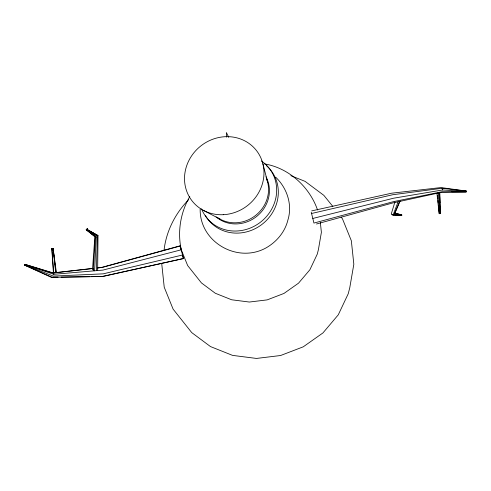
<?xml version="1.0" encoding="UTF-8"?>
<svg xmlns="http://www.w3.org/2000/svg" width="491" height="491" viewBox="0 0 491 491"><rect width="100%" height="100%" fill="white"/><g stroke="black" fill="none" stroke-linecap="round" stroke-linejoin="round"><path stroke-width="0.74" d="M98.016 235.57L86.968 229.42L98.016 235.57L97.648 270.038L96.451 270.658L97.31 236.429L86.668 229.935L87.564 228.947L86.668 229.935L96.193 237.092L94.61 270.811L92.517 269.485L94.867 236.582L86.195 229.653L87.508 228.892M93.272 270.289L95.358 237.036L94.867 236.582M164.012 250.514C166.099 231.378 175.269 213.346 188.673 199.671M93.265 268.467L53.415 272.996L25.01 264.367L24.642 264.581L24.611 265.134L51.193 277.274L58.03 277.17M24.611 265.134L25.01 264.367M316.499 224.006L392.966 202.893L440.863 192.472L466.143 191.901L466.45 191.447L466.162 191.017L440.955 187.568L391.56 193.209L311.681 210.897M394.93 201.948L391.266 213.935L393.064 215.162L401.767 215.316L401.693 214.886L400.411 214.426M393.064 215.162L398.115 201.789M399.668 201.39L394.12 214.684L401.767 215.316L400.429 214.542M400.171 200.917L394.623 213.763L401.877 215.052L400.46 214.469M189.784 196.535C180.7 212.13 177.46 230.868 181.001 248.575M96.193 237.092L95.358 237.036L86.195 229.653L87.33 228.892M87.005 229.831L87.515 229.002M439.795 192.3L440.593 213.432L439.132 213.677L439.838 213.315M86.385 229.843L87.429 229.027M466.162 191.017L463.7 190.907M88.128 230.666L86.312 229.414L87.41 228.855M53.096 248.477L56.379 272.585L55.741 272.732L53.096 248.477L56.035 272.683M25.078 264.6L53.764 274.297L102.944 270.099L181.265 249.796L180.222 245.788L101.539 267.435L97.758 267.859M180.295 245.979L102.269 267.448L97.764 267.957M466.358 191.766L442.053 191.723L393.659 201.598L313.933 223.067L312.804 218.458L393.537 198.217L442.569 189.974L466.45 191.447M24.796 265.146L52.199 277.317L102.809 276.494L183.419 258.548L182.554 255.001L103.171 273.849L53.261 276.083L24.986 264.925M311.245 212.272L311.558 213.487L392.665 194.743L442.115 188.256L466.37 191.14M183.419 258.548L102.079 276.488L91.449 276.654M54.851 272.836L53.427 272.904L51.788 248.587L53.267 248.421M52.942 248.501L51.788 248.587M52.414 272.953L53.924 272.781M56.189 272.53L93.222 268.368M61.068 277.12L89.927 276.679M451.695 191.778L466.143 191.901M391.922 214.696L396.881 215.083M399.717 215.297L400.92 215.23M459.963 190.502L462.203 190.747M264.551 163.92C288.8 167.922 309.631 186.948 317.548 210.001M397.796 214.18L401.423 214.831L400.337 214.414M394.764 213.217L401.693 214.886M395.23 213.241L401.423 214.831M24.832 264.361L51.684 272.726M24.642 264.581L26.809 265.361M290.838 175.68L305.083 181.363L323.839 195.344L332.855 206.465M26.624 265.778L28.699 266.65M203.52 210.424L220.557 219.385M86.612 229.291L91.173 231.955M92.474 232.709L96.377 234.993M440.593 213.432L440.175 207.245M275.733 177.226C287.155 188.225 292.679 204.876 287.83 220.281C284.903 232.077 276.593 241.873 266.14 247.845C237.57 263.839 199.536 242.081 200.162 209.105M341.092 217.059L342.466 218.82L351.335 240.731L353.833 264.219L349.776 287.695L348.248 293.716L338.274 314.829L322.931 332.941L303.254 346.818L280.588 355.515L256.474 358.436L232.562 355.386L210.479 346.572L191.723 332.597L173.096 309.115L164.227 287.21L161.729 263.716M228.757 137.37L226.388 132.564L226.541 137.149M180.222 245.788L181.081 249.33L187.648 265.545L201.433 282.914L215.31 293.262L231.654 299.78L249.348 302.039L267.19 299.878L283.964 293.44L298.522 283.172L309.882 269.768L317.26 254.142L318.395 249.692L321.39 232.317L320.347 222.491M53.415 272.996L53.764 274.297M442.115 188.256L442.569 189.974M262.888 163.767L267.675 182.351M182.376 254.534L183.339 258.352M311.558 213.487L312.804 218.458M181.081 249.33L182.554 255.001M436.965 193.54L439.132 213.677M437.456 195.4L437.757 198.413M437.984 200.672L438.211 202.93M438.438 205.189L438.739 208.202M438.893 209.706L439.193 212.72M439.052 209.62L439.193 211.13M52.138 248.514L52.261 250.029M439.789 213.757L438.193 192.957L439.175 192.779L440.28 213.671M51.911 248.593L53.672 272.928M439.703 196.621L439.973 202.691M265.956 176.785A32.431 30.049 -38.4 0 1 256.762 216.347A32.431 30.049 -38.4 0 1 216.101 216.862M261.353 160.987A39.869 36.942 -38.4 0 1 261.034 221.754A39.869 36.942 -38.4 0 1 201.58 208.878M266.582 178.92A32.431 30.049 -38.4 0 1 255.872 215.218A32.431 30.049 -38.4 0 1 218.078 217.912M266.564 165.805A39.869 36.942 -38.4 0 1 262.986 223.589A39.869 36.942 -38.4 0 1 205.496 215.659M223.245 214.702A40.863 37.862 -38.4 0 0 259.162 154.555A40.863 37.862 -38.4 0 0 190.355 157.844A40.863 37.862 -38.4 0 0 223.245 214.702"/></g></svg>
